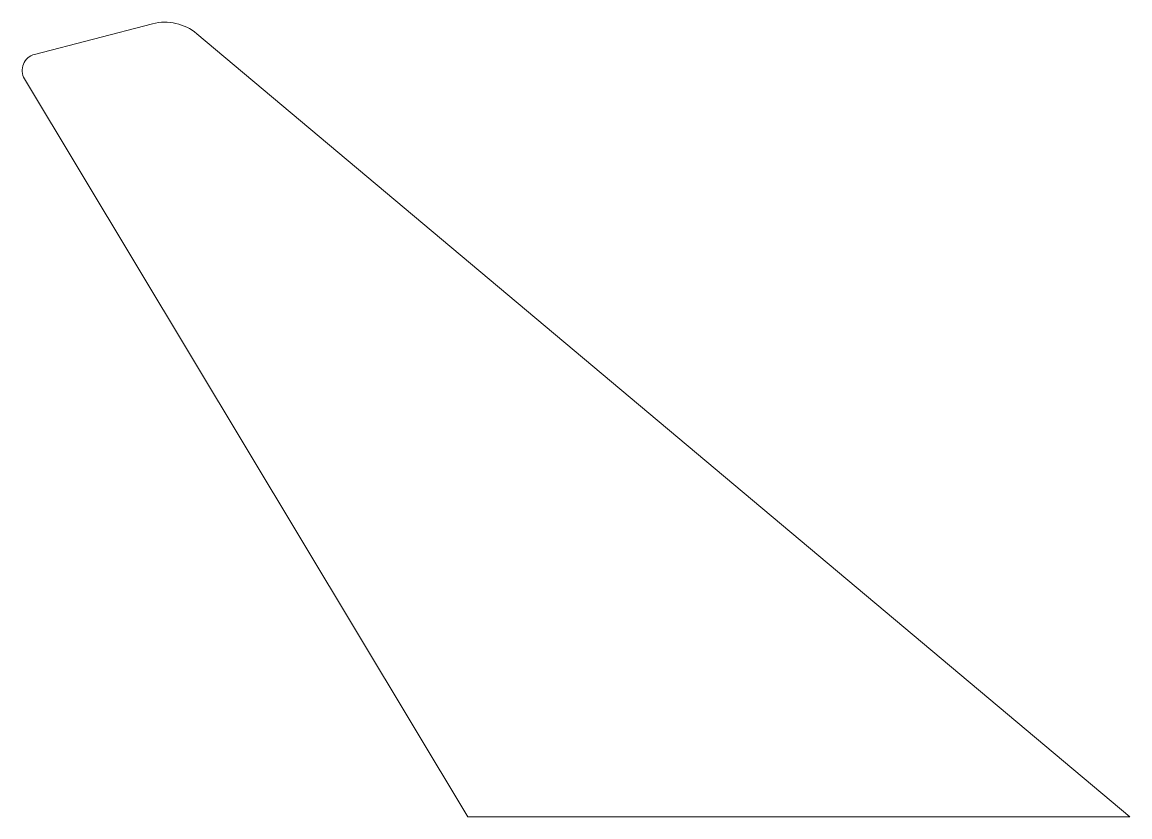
# Model space of a CAD drawing. Header units: millimetres. Extents: x -850 to 0, y 0 to 610.
import ezdxf

# ---------------------------------------------------------------- set-up
doc = ezdxf.new("R2010")
doc.units = ezdxf.units.MM

msp = doc.modelspace()

# ---------------------------------------------------------------- linework, layer by layer
at = {"color": 7, "linetype": 'Continuous', "lineweight": 15}
for p, q in [((-749.88, 608.38), (-840.43, 584.91)), ((0, 0), (-715.89, 600.7)), ((-848.13, 566.07), (-508, 0)), ((-508, 0), (0, 0))]:
    msp.add_line(p, q, dxfattribs=at)
for centre, radius, start, end in [((-740.34, 571.57), 38.03, 50, 104.53373), ((-837.25, 572.61), 12.7, 104.53373, 211)]:
    msp.add_arc(centre, radius, start, end, dxfattribs=at)

doc.saveas('drawing.dxf')
